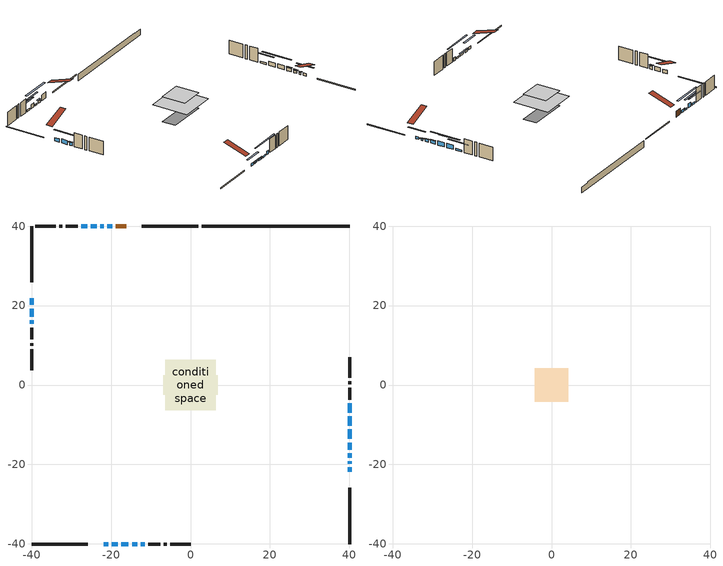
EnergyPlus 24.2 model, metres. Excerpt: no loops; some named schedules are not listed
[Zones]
conditioned space
 floor outside (Floor1 construction): -2.3,-2.3 -2.3,2.3 2.3,2.3 2.3,-2.3 z0.49
 floor adiabatic (AdiabaticFloorConstruction): -6.38,-6.38 -6.38,6.38 6.38,6.38 6.38,-6.38 z2.93
 floor foundation (Slab1 construction): -6.9,-2.39 -6.9,2.39 6.9,2.39 6.9,-2.39 z-1.8
 wall outside (RimJoist1 construction): 1.92,40.03 -12.22,40.03 / -40.03,-40.03 -25.9,-40.03 / -40.03,40.03 -40.03,25.9 / 40.03,-40.03 40.03,-25.9 z0.49:0.79
 wall outside (AdiabaticWallConstruction 1): -16.24,40.03 -18.83,40.03 z0.49:2.52
 wall outside (AdiabaticWallConstruction): -40.03,21.88 -40.03,20.18 / -12.47,-40.03 -11.52,-40.03 z0.49:1.71; -21.88,-40.03 -20.71,-40.03 z0.49:1.38; -19.78,-40.03 -18.33,-40.03 / 40.03,-19.81 40.03,-19.25 / 40.03,-6.98 40.03,-4.64 / -26.03,40.03 -27.48,40.03 z0.49:1.1; 40.03,-21.88 40.03,-20.73 / 40.03,-18.32 40.03,-17.17 / -19.76,40.03 -20.91,40.03 z0.49:1.35; 40.03,-16.25 40.03,-14.49 z0.49:1.63; -17.4,-40.03 -15.62,-40.03 z0.49:1.05; -40.03,19.25 -40.03,17.19 / 40.03,-13.57 40.03,-11.2 / 40.03,-10.28 40.03,-7.91 / -23.65,40.03 -25.1,40.03 z0.49:1.94; -40.03,16.27 -40.03,15.4 z0.49:1.66; -21.83,40.03 -22.73,40.03 / -14.7,-40.03 -13.4,-40.03 z0.49:1
 wall outside (Wall1 construction): -28.41,40.03 -31.39,40.03 / -10.59,-40.03 -7.61,-40.03 / -40.03,14.47 -40.03,11.49 / 40.03,-3.72 40.03,-0.73 z0.49:5.37
 wall outside (Wall2 construction): -32.32,40.03 -33,40.03 / -6.68,-40.03 -5.99,-40.03 / -40.03,10.56 -40.03,9.87 / 40.03,0.2 40.03,0.88 z0.49:5.37
 wall outside (Wall3 construction): -33.93,40.03 -39.1,40.03 / -5.06,-40.03 0.11,-40.03 / -40.03,8.94 -40.03,3.78 / 40.03,1.81 40.03,6.98 z0.49:5.37
 wall foundation (FoundationWall1 construction): 2.85,40.03,-1.8 2.85,40.03,0.49 36.31,40.03,0.49 36.31,40.03,0.19 40.03,40.03,0.19 40.03,40.03,-1.8
 window (WindowConstruction 15): -40.03,21.88 -40.03,20.18 z0.49:1.71
 window (WindowConstruction 5): -21.88,-40.03 -20.71,-40.03 z0.49:1.38
 window (WindowConstruction 6): -19.78,-40.03 -18.33,-40.03 z0.49:1.1
 window (WindowConstruction 7): 40.03,-21.88 40.03,-20.73 z0.49:1.35
 window (WindowConstruction 8): 40.03,-19.81 40.03,-19.25 z0.49:1.1
 window (WindowConstruction 9): 40.03,-18.32 40.03,-17.18 z0.49:1.35
 window (WindowConstruction 10): 40.03,-16.25 40.03,-14.49 z0.49:1.63
 window (WindowConstruction 11): -19.76,40.03 -20.9,40.03 z0.49:1.35
 window (WindowConstruction 12): -17.4,-40.03 -15.62,-40.03 z0.49:1.05
 window (WindowConstruction 13): -40.03,19.25 -40.03,17.19 z0.49:1.94
 window (WindowConstruction 14): -40.03,16.26 -40.03,15.4 z0.49:1.66
 window (WindowConstruction 17): -21.83,40.03 -22.72,40.03 z0.49:1
 window (WindowConstruction 18): -14.69,-40.03 -13.4,-40.03 z0.49:1
 window (WindowConstruction 16): -12.47,-40.03 -11.52,-40.03 z0.49:1.71
 window (WindowConstruction): 40.03,-13.57 40.03,-11.2 z0.49:1.94
 window (WindowConstruction 1): 40.03,-10.27 40.03,-7.91 z0.49:1.94
 window (WindowConstruction 2): 40.03,-6.98 40.03,-4.65 z0.49:1.1
 window (WindowConstruction 3): -23.65,40.03 -25.1,40.03 z0.49:1.94
 window (WindowConstruction 4): -26.03,40.03 -27.48,40.03 z0.49:1.1
 door (Door): -16.24,40.03 -18.83,40.03 z0.49:2.52
 ceiling adiabatic (AdiabaticFloorConstruction): 6.38,-6.38 6.38,6.38 -6.38,6.38 -6.38,-6.38 z2.93
attic - vented
 floor to conditioned space (Floor2 construction Reversed): -4.21,-4.21 -4.21,4.21 4.21,4.21 4.21,-4.21 z5.37
 roof outside (Roof1 construction): -15.31,40.03,5.37 -15.31,31.83,8.1 -13.15,31.83,8.1 -13.15,40.03,5.37; -22.81,-40.03,5.37 -22.81,-31.83,8.1 -24.97,-31.83,8.1 -24.97,-40.03,5.37; -40.03,22.81,5.37 -31.83,22.81,8.1 -31.83,24.97,8.1 -40.03,24.97,5.37; 40.03,-22.81,5.37 31.83,-22.81,8.1 31.83,-24.97,8.1 40.03,-24.97,5.37
shading: -18.07,-40.03 -24.52,-40.03 -24.52,-40.44 -18.07,-40.44 z4.02; -18.13,-40.03 -19.98,-40.03 -19.98,-40.44 -18.13,-40.44 z1.3; 40.03,-18.1 40.03,-24.52 40.44,-24.52 40.44,-18.1 z3.99; 40.03,-19.05 40.03,-20.01 40.44,-20.01 40.44,-19.05 z1.3; 40.03,-16.98 40.03,-18.52 40.44,-18.52 40.44,-16.98 z1.55; 40.03,-14.29 40.03,-16.45 40.44,-16.45 40.44,-14.29 z1.83; -21.11,40.03 -19.56,40.03 -19.56,40.44 -21.11,40.44 z1.55; -15.42,-40.03 -17.6,-40.03 -17.6,-40.44 -15.42,-40.44 z1.25; -40.03,14.55 -40.03,21.89 -40.44,21.89 -40.44,14.55 z4.58; -40.03,15.2 -40.03,16.47 -40.44,16.47 -40.44,15.2 z1.86; -27.8,40.03 -16.75,40.03 -16.75,40.44 -27.8,40.44 z6.08; -8.32,-40.03 -19.78,-40.03 -19.78,-40.44 -8.32,-40.44 z6.08; 40.03,-8.56 40.03,-16.21 40.44,-16.21 40.44,-8.56 z4.58; 40.03,-5.27 40.03,-12.91 40.44,-12.91 40.44,-5.27 z4.58; 40.03,-2.01 40.03,-9.62 40.44,-9.62 40.44,-2.01 z3.74; -27.74,40.03 -21.01,40.03 -21.01,40.44 -27.74,40.44 z4.58; -30.12,40.03 -23.39,40.03 -23.39,40.44 -30.12,40.44 z3.74
[Building]
Building 1: Terrain=Suburbs
[Site:Location]
Edmonton Intl AP_AB: Latitude {deg}=53.31; Longitude {deg}=-113.58; Time Zone {hr}=-7; Elevation {m}=723; Keep Site Location Information=Yes
[Site:GroundTemperature:Shallow]
-1.56185, -3.61833, -3.78302, -2.80711, 1.11059, 5.01004, 8.39065, 10.5322, 10.7141, 8.97234, 5.67794, 1.89811
[Site:WaterMainsTemperature]
Calculation Method=Schedule; Temperature Schedule=mains temperature schedule
[Material] Roughness=Rough; Thermal Absorptance=0.9
Name | Thickness {m} | Conductivity {W/m-K} | Density {kg/m3} | Specific Heat {J/kg-K} | Solar Absorptance | Visible Absorptance
asphalt or fiberglass shingles | 0.00635 | 0.162714 | 1121.4 | 1465.45 | 0.4 | 0.4
ceiling loosefill ins | 0.169333 | 0.0480833 | 16.02 | 1046.75 | 0.7 | 0.7
ceiling stud and cavity | 0.1397 | 0.103573 | 65.682 | 1177.47 | 0.7 | 0.7
concrete 4.0 in. | 0.1016 | 1.803125 | 2242.8 | 837.4 | 0.7 | 0.7
concrete 8.0 in. | 0.2032 | 1.803125 | 2242.8 | 837.4 | 0.7 | 0.7
door material | 0.04445 | 0.053851 | 512.64 | 1214.23 | 0.7 | 0.7
exterior vertical ins | 0.0457286 | 0.029427 | 32.04 | 1214.23 | 0.7 | 0.7
floor covering | 0.0127 | 0.0433444 | 54.468 | 1339.84 | 0.6 | 0.6
floor rigid ins | 0.051816 | 0.029427 | 32.04 | 1214.23 | 0.7 | 0.7
floor rigid ins 1; wall rigid ins | 0.512978 | 0.029427 | 32.04 | 1214.23 | 0.7 | 0.7
floor stud and cavity | 0.1397 | 0.157354 | 92.3553 | 1139.71 | 0.7 | 0.7
floor stud and cavity 1 | 0.1397 | 1.75129 | 37.0049 | 1207.88 | 0.7 | 0.7
furniture material conditioned space 1 | 0.1524 | 0.115458 | 640.8 | 1214.23 | 0.6 | 0.6
gypsum board | 0.0127 | 0.160291 | 801 | 837.4 | 0.6 | 0.6
gypsum board 1 | 0.0127 | 0.160291 | 801 | 837.4 | 0.7 | 0.7
osb sheathing 0.5 in. | 0.0127 | 0.115458 | 512.64 | 1214.23 | 0.7 | 0.7
osb sheathing 0.75 in. | 0.01905 | 0.115458 | 512.64 | 1214.23 | 0.7 | 0.7
osb sheathing 2.0 in. | 0.0508 | 0.115458 | 512.64 | 1214.23 | 0.7 | 0.7
rim joist stud and cavity | 0.0508 | 0.0314757 | 125.044 | 1163.47 | 0.6 | 0.6
wall stud and cavity | 0.1397 | 0.100683 | 139.0536 | 1170.24 | 0.7 | 0.7
wall stud and cavity 1 | 0.1397 | 0.115486 | 139.0536 | 1170.24 | 0.7 | 0.7
wall stud and cavity 2 | 0.1397 | 0.100049 | 139.0536 | 1170.24 | 0.7 | 0.7
wall stud and cavity 3 | 0.0889 | 0.380278 | 52.3479 | 1209.89 | 0.7 | 0.7
wall stud and cavity 4 | 0.0889 | 0.391764 | 83.0341 | 1211.67 | 0.7 | 0.7
wood siding | 0.0254 | 0.102417 | 544.68 | 1172.36 | 0.4 | 0.4
wood siding 1; wood siding 2; wood siding 3 | 0.0254 | 0.102417 | 544.68 | 1172.36 | 0.7 | 0.7
[WindowMaterial:SimpleGlazingSystem]
Name | U-Factor {W/m2-K} | Solar Heat Gain Coefficient
WindowMaterial | 2.90032 | 0.65
WindowMaterial 1 | 1.936198 | 0.46
WindowMaterial 10 | 2.904297 | 0.64
WindowMaterial 11 | 2.958238 | 0.57
WindowMaterial 12 | 3.31198 | 0.62
WindowMaterial 13 | 3.31766 | 0.57
WindowMaterial 14 | 3.01445 | 0.48
WindowMaterial 15 | 3.00537 | 0.5
WindowMaterial 2 | 2.11449 | 0.42
WindowMaterial 3 | 1.98333 | 0.45
WindowMaterial 4 | 2.15026 | 0.42
WindowMaterial 5 | 3.30687 | 0.6
WindowMaterial 6 | 3.0048 | 0.53
WindowMaterial 7 | 2.30129 | 0.38
WindowMaterial 8 | 2.95767 | 0.59
WindowMaterial 9 | 2.15991 | 0.41
[Construction]
AdiabaticFloorConstruction: floor stud and cavity 1, floor rigid ins 1, osb sheathing 0.75 in., floor covering
AdiabaticWallConstruction: wood siding 2, wall rigid ins, wall stud and cavity 3, gypsum board
AdiabaticWallConstruction 1: wood siding 3, wall rigid ins, wall stud and cavity 3, gypsum board
Door: door material
Floor1 construction: floor stud and cavity, floor rigid ins, osb sheathing 0.75 in., floor covering
Floor2 construction Reversed: gypsum board, ceiling stud and cavity, ceiling loosefill ins
FoundationWall1 construction: concrete 8.0 in., gypsum board 1
furniture construction conditioned space 1: furniture material conditioned space 1
PartitionWallConstruction: gypsum board, wall stud and cavity 4, gypsum board
RimJoist1 construction: wood siding 1, osb sheathing 2.0 in., rim joist stud and cavity
Roof1 construction: asphalt or fiberglass shingles
Slab1 construction: concrete 4.0 in.
Wall1 construction: wood siding, osb sheathing 0.5 in., wall stud and cavity, gypsum board
Wall2 construction: wood siding, osb sheathing 0.5 in., wall stud and cavity 1, gypsum board
Wall3 construction: wood siding, osb sheathing 0.5 in., wall stud and cavity 2, gypsum board
WindowConstruction: WindowMaterial
WindowConstruction 1: WindowMaterial 1
WindowConstruction 10: WindowMaterial 8
WindowConstruction 11; WindowConstruction 7; WindowConstruction 9: WindowMaterial 6
WindowConstruction 12: WindowMaterial 9
WindowConstruction 13: WindowMaterial 10
WindowConstruction 14: WindowMaterial 11
WindowConstruction 15: WindowMaterial 12
WindowConstruction 16: WindowMaterial 13
WindowConstruction 17: WindowMaterial 14
WindowConstruction 18: WindowMaterial 15
WindowConstruction 2: WindowMaterial 2
WindowConstruction 3: WindowMaterial 3
WindowConstruction 4; WindowConstruction 6: WindowMaterial 4
WindowConstruction 5: WindowMaterial 5
WindowConstruction 8: WindowMaterial 7
[Zone] Multiplier=1; Part of Total Floor Area=Yes
Name | Volume {m3}
attic - vented | 31.4377
conditioned space | 579.7
[Space]
Name | Zone | Volume {m3}
attic - vented 1 | attic - vented | 31.4377
conditioned space 1 | conditioned space | 579.7
[ZoneInfiltration:EffectiveLeakageArea]
infil attic - vented 1: Zone or Space=attic - vented 1; Schedule=Always On Discrete; Effective Air Leakage Area {cm2}=2464.7; Stack Coefficient=0.000190048; Wind Coefficient=9.31433e-06
[ZoneMixing]
whole house fan mix: Zone or Space=attic - vented; Schedule=Always On Continuous; Design Flow Rate Calculation Method=Flow/Zone; Design Flow Rate {m3/s}=0; Source Zone or Space=conditioned space
[SurfaceProperty:ExposedFoundationPerimeter]
Slab1: Exposed Perimeter Calculation Method=TotalExposedPerimeter; Total Exposed Perimeter {m}=37.185
[InternalMass] Zone or ZoneList=conditioned space; Space or SpaceList=conditioned space 1
Name | Construction | Surface Area {m2}
furniture mass conditioned space 1 | furniture construction conditioned space 1 | 100.06
partition wall mass | PartitionWallConstruction | 250.15
[Lights]
interior lighting: Zone or ZoneList or Space or SpaceList=conditioned space 1; Schedule=interior lighting schedule; Design Level Calculation Method=LightingLevel; Lighting Level {W}=343.2; Return Air Fraction=0; Fraction Radiant=0.6; Fraction Visible=0.2; Fraction Replaceable=1
[People]
occupants: Zone or ZoneList or Space or SpaceList=conditioned space 1; Number of People Schedule=occupants schedule; Number of People Calculation Method=People; Number of People=3; Fraction Radiant=0.314171; Sensible Heat Fraction=0.56303; Activity Level Schedule=occupants activity schedule; Carbon Dioxide Generation Rate {m3/s-W}=0; Enable ASHRAE 55 Comfort Warnings=No; Mean Radiant Temperature Calculation Type=EnclosureAveraged
[ElectricEquipment] Zone or ZoneList or Space or SpaceList=conditioned space 1; Design Level Calculation Method=EquipmentLevel
Name | Schedule | Design Level {W} | Fraction Latent | Fraction Radiant | Fraction Lost
clothes dryer | clothes dryer schedule | 140.772 | 0.015 | 0.081 | 0.85
clothes washer | clothes washer schedule | 32.1985 | 0.03 | 0.162 | 0.7
cooking range | cooking range schedule | 215.147 | 0.08 | 0.432 | 0.2
dishwasher | dishwasher schedule | 66.8632 | 0.3 | 0.18 | 0.4
fridge | fridge schedule | 72.9452 | 0 | 0.6 | 0
mech vent bath fan 0 | mech vent bath fan 0 schedule | 50.2 | 0 | 0 | 1
mech vent bath fan 1 | mech vent bath fan 1 schedule | 50.2 | 0 | 0 | 1
mech vent house fan | mech vent house fan schedule | 0 | 0 | 0 | 1
mech vent house fan cfis | mech vent house fan cfis schedule | 0 | 0 | 0 | 0
mech vent range fan 0 | mech vent range fan 0 schedule | 57 | 0 | 0 | 1
misc plug loads | misc plug loads schedule | 494.7 | 0.045 | 0.513 | 0.1
whole house fan | Always On Discrete | 0 | 0 | 0 | 1
[OtherEquipment] Zone or ZoneList or Space or SpaceList=conditioned space 1; Design Level Calculation Method=EquipmentLevel
Name | Fuel Type | Schedule | Design Level {W} | Fraction Latent | Fraction Radiant | Fraction Lost
clothes dryer 1 | Electricity | clothes dryer schedule | 0 | 0.015 | 0.081 | 0.85
cooking range 1 | Electricity | cooking range schedule | 0 | 0.08 | 0.432 | 0.2
general water use latent | None | general water use schedule | 62.594 | 1 | 0 | 0
general water use sensible | None | general water use schedule | -61.6891 | 0 | 0.6 | 0
mech vent house fan latent load | None | Always On Discrete | 0 | 1 | 0 | 0
mech vent house fan sensible load | None | Always On Discrete | 0 | 0 | 0 | 0
water heater energy adjustment1 | NaturalGas | Always On Discrete | 0.01 | 0 | 0 | 1
[ZoneInfiltration:DesignFlowRate] Zone or ZoneList or Space or SpaceList=conditioned space 1; Schedule=Always On Discrete; Design Flow Rate Calculation Method=Flow/Zone; Design Flow Rate {m3/s}=0
infil flow; natural vent flow; whole house fan flow
[Foundation:Kiva]
Foundation Kiva 1: Initial Indoor Air Temperature {C}=18; Wall Height Above Grade {m}=0.489996; Wall Depth Below Slab {m}=0.2032; Custom Block Material Name 1=exterior vertical ins; Custom Block Depth 1 {m}=2.28999; Custom Block X Position 1 {m}=0.2159; Custom Block Z Position 1 {m}=0
[Foundation:Kiva:Settings]
Soil Conductivity {W/m-K}=0.849921; Soil Density {kg/m3}=1842.3; Soil Specific Heat {J/kg-K}=418.7; Ground Solar Absorptivity=0.9; Ground Thermal Absorptivity=0.9; Ground Surface Roughness {m}=0.03; Far-Field Width {m}=40; Deep-Ground Boundary Condition=ZeroFlux; Deep-Ground Depth {m}=40; Minimum Cell Dimension {m}=0.2; Maximum Cell Growth Coefficient=3; Simulation Timestep=Timestep
[Exterior:Lights]
exterior lighting: Schedule=exterior lighting schedule; Design Level {W}=75.6
[Schedule:Constant]
Name | Hourly Value
Always On Continuous; mech vent house fan schedule; mech vent house fan cfis schedule; Always On Discrete | 1
occupants activity schedule | 117.228
fridge schedule | 0
[Schedule:Week:Daily]
interior lighting schedule Week Rule - Jan1-Jan27: interior lighting schedule day, interior lighting schedule day, interior lighting schedule day, interior lighting schedule day, interior lighting schedule day, interior lighting schedule day, interior lighting schedule day, interior lighting schedule default day, interior lighting schedule default day, interior lighting schedule default day, interior lighting schedule default day, interior lighting schedule default day
interior lighting schedule Week Rule - Jan28-Feb3: interior lighting schedule day, interior lighting schedule day, interior lighting schedule day, interior lighting schedule day, interior lighting schedule day 1, interior lighting schedule day 1, interior lighting schedule day 1, interior lighting schedule default day, interior lighting schedule default day, interior lighting schedule default day, interior lighting schedule default day, interior lighting schedule default day
interior lighting schedule Week Rule - Feb4-Feb24: interior lighting schedule day 1, interior lighting schedule day 1, interior lighting schedule day 1, interior lighting schedule day 1, interior lighting schedule day 1, interior lighting schedule day 1, interior lighting schedule day 1, interior lighting schedule default day, interior lighting schedule default day, interior lighting schedule default day, interior lighting schedule default day, interior lighting schedule default day
interior lighting schedule Week Rule - Feb25-Mar3: interior lighting schedule day 1, interior lighting schedule day 1, interior lighting schedule day 1, interior lighting schedule day 1, interior lighting schedule day 2, interior lighting schedule day 2, interior lighting schedule day 2, interior lighting schedule default day, interior lighting schedule default day, interior lighting schedule default day, interior lighting schedule default day, interior lighting schedule default day
interior lighting schedule Week Rule - Mar4-Mar31: interior lighting schedule day 2, interior lighting schedule day 2, interior lighting schedule day 2, interior lighting schedule day 2, interior lighting schedule day 2, interior lighting schedule day 2, interior lighting schedule day 2, interior lighting schedule default day, interior lighting schedule default day, interior lighting schedule default day, interior lighting schedule default day, interior lighting schedule default day
interior lighting schedule Week Rule - Apr1-Apr28: interior lighting schedule day 3, interior lighting schedule day 3, interior lighting schedule day 3, interior lighting schedule day 3, interior lighting schedule day 3, interior lighting schedule day 3, interior lighting schedule day 3, interior lighting schedule default day, interior lighting schedule default day, interior lighting schedule default day, interior lighting schedule default day, interior lighting schedule default day
interior lighting schedule Week Rule - Apr29-May5: interior lighting schedule day 3, interior lighting schedule day 3, interior lighting schedule day 4, interior lighting schedule day 4, interior lighting schedule day 4, interior lighting schedule day 4, interior lighting schedule day 4, interior lighting schedule default day, interior lighting schedule default day, interior lighting schedule default day, interior lighting schedule default day, interior lighting schedule default day
interior lighting schedule Week Rule - May6-May26: interior lighting schedule day 4, interior lighting schedule day 4, interior lighting schedule day 4, interior lighting schedule day 4, interior lighting schedule day 4, interior lighting schedule day 4, interior lighting schedule day 4, interior lighting schedule default day, interior lighting schedule default day, interior lighting schedule default day, interior lighting schedule default day, interior lighting schedule default day
interior lighting schedule Week Rule - May27-Jun2: interior lighting schedule day 4, interior lighting schedule day 4, interior lighting schedule day 4, interior lighting schedule day 4, interior lighting schedule day 4, interior lighting schedule day 5, interior lighting schedule day 5, interior lighting schedule default day, interior lighting schedule default day, interior lighting schedule default day, interior lighting schedule default day, interior lighting schedule default day
interior lighting schedule Week Rule - Jun3-Jun30: interior lighting schedule day 5, interior lighting schedule day 5, interior lighting schedule day 5, interior lighting schedule day 5, interior lighting schedule day 5, interior lighting schedule day 5, interior lighting schedule day 5, interior lighting schedule default day, interior lighting schedule default day, interior lighting schedule default day, interior lighting schedule default day, interior lighting schedule default day
interior lighting schedule Week Rule - Jul1-Jul28: interior lighting schedule day 6, interior lighting schedule day 6, interior lighting schedule day 6, interior lighting schedule day 6, interior lighting schedule day 6, interior lighting schedule day 6, interior lighting schedule day 6, interior lighting schedule default day, interior lighting schedule default day, interior lighting schedule default day, interior lighting schedule default day, interior lighting schedule default day
interior lighting schedule Week Rule - Jul29-Aug4: interior lighting schedule day 6, interior lighting schedule day 6, interior lighting schedule day 6, interior lighting schedule day 7, interior lighting schedule day 7, interior lighting schedule day 7, interior lighting schedule day 7, interior lighting schedule default day, interior lighting schedule default day, interior lighting schedule default day, interior lighting schedule default day, interior lighting schedule default day
interior lighting schedule Week Rule - Aug5-Aug25: interior lighting schedule day 7, interior lighting schedule day 7, interior lighting schedule day 7, interior lighting schedule day 7, interior lighting schedule day 7, interior lighting schedule day 7, interior lighting schedule day 7, interior lighting schedule default day, interior lighting schedule default day, interior lighting schedule default day, interior lighting schedule default day, interior lighting schedule default day
interior lighting schedule Week Rule - Aug26-Sep1: interior lighting schedule day 7, interior lighting schedule day 7, interior lighting schedule day 7, interior lighting schedule day 7, interior lighting schedule day 7, interior lighting schedule day 7, interior lighting schedule day 8, interior lighting schedule default day, interior lighting schedule default day, interior lighting schedule default day, interior lighting schedule default day, interior lighting schedule default day
interior lighting schedule Week Rule - Sep2-Sep29: interior lighting schedule day 8, interior lighting schedule day 8, interior lighting schedule day 8, interior lighting schedule day 8, interior lighting schedule day 8, interior lighting schedule day 8, interior lighting schedule day 8, interior lighting schedule default day, interior lighting schedule default day, interior lighting schedule default day, interior lighting schedule default day, interior lighting schedule default day
interior lighting schedule Week Rule - Sep30-Oct6: interior lighting schedule day 8, interior lighting schedule day 9, interior lighting schedule day 9, interior lighting schedule day 9, interior lighting schedule day 9, interior lighting schedule day 9, interior lighting schedule day 9, interior lighting schedule default day, interior lighting schedule default day, interior lighting schedule default day, interior lighting schedule default day, interior lighting schedule default day
interior lighting schedule Week Rule - Oct7-Oct27: interior lighting schedule day 9, interior lighting schedule day 9, interior lighting schedule day 9, interior lighting schedule day 9, interior lighting schedule day 9, interior lighting schedule day 9, interior lighting schedule day 9, interior lighting schedule default day, interior lighting schedule default day, interior lighting schedule default day, interior lighting schedule default day, interior lighting schedule default day
interior lighting schedule Week Rule - Oct28-Nov3: interior lighting schedule day 9, interior lighting schedule day 9, interior lighting schedule day 9, interior lighting schedule day 9, interior lighting schedule day 10, interior lighting schedule day 10, interior lighting schedule day 10, interior lighting schedule default day, interior lighting schedule default day, interior lighting schedule default day, interior lighting schedule default day, interior lighting schedule default day
interior lighting schedule Week Rule - Nov4-Nov24: interior lighting schedule day 10, interior lighting schedule day 10, interior lighting schedule day 10, interior lighting schedule day 10, interior lighting schedule day 10, interior lighting schedule day 10, interior lighting schedule day 10, interior lighting schedule default day, interior lighting schedule default day, interior lighting schedule default day, interior lighting schedule default day, interior lighting schedule default day
interior lighting schedule Week Rule - Nov25-Dec1: interior lighting schedule day 10, interior lighting schedule day 10, interior lighting schedule day 10, interior lighting schedule day 10, interior lighting schedule day 10, interior lighting schedule day 10, interior lighting schedule day 11, interior lighting schedule default day, interior lighting schedule default day, interior lighting schedule default day, interior lighting schedule default day, interior lighting schedule default day
interior lighting schedule Week Rule - Dec2-Dec31: interior lighting schedule day 11, interior lighting schedule day 11, interior lighting schedule day 11, interior lighting schedule day 11, interior lighting schedule day 11, interior lighting schedule day 11, interior lighting schedule day 11, interior lighting schedule default day, interior lighting schedule default day, interior lighting schedule default day, interior lighting schedule default day, interior lighting schedule default day
occupants schedule Week Rule - Jan1-Dec31: occupants schedule day, occupants schedule day, occupants schedule day, occupants schedule day, occupants schedule day, occupants schedule day, occupants schedule day, occupants schedule default day, occupants schedule default day, occupants schedule default day, occupants schedule default day, occupants schedule default day
clothes dryer schedule Week Rule - Jan1-Dec31: clothes dryer schedule day, clothes dryer schedule day, clothes dryer schedule day, clothes dryer schedule day, clothes dryer schedule day, clothes dryer schedule day, clothes dryer schedule day, clothes dryer schedule default day, clothes dryer schedule default day, clothes dryer schedule default day, clothes dryer schedule default day, clothes dryer schedule default day
clothes washer schedule Week Rule - Jan1-Dec31: clothes washer schedule day, clothes washer schedule day, clothes washer schedule day, clothes washer schedule day, clothes washer schedule day, clothes washer schedule day, clothes washer schedule day, clothes washer schedule default day, clothes washer schedule default day, clothes washer schedule default day, clothes washer schedule default day, clothes washer schedule default day
cooking range schedule Week Rule - Jan1-Dec31: cooking range schedule day, cooking range schedule day, cooking range schedule day, cooking range schedule day, cooking range schedule day, cooking range schedule day, cooking range schedule day, cooking range schedule default day, cooking range schedule default day, cooking range schedule default day, cooking range schedule default day, cooking range schedule default day
dishwasher schedule Week Rule - Jan1-Dec31: dishwasher schedule day, dishwasher schedule day, dishwasher schedule day, dishwasher schedule day, dishwasher schedule day, dishwasher schedule day, dishwasher schedule day, dishwasher schedule default day, dishwasher schedule default day, dishwasher schedule default day, dishwasher schedule default day, dishwasher schedule default day
mech vent bath fan 0 schedule Week Rule - Jan1-Dec31: mech vent bath fan 0 schedule day, mech vent bath fan 0 schedule day, mech vent bath fan 0 schedule day, mech vent bath fan 0 schedule day, mech vent bath fan 0 schedule day, mech vent bath fan 0 schedule day, mech vent bath fan 0 schedule day, mech vent bath fan 0 schedule default day, mech vent bath fan 0 schedule default day, mech vent bath fan 0 schedule default day, mech vent bath fan 0 schedule default day, mech vent bath fan 0 schedule default day
mech vent bath fan 1 schedule Week Rule - Jan1-Dec31: mech vent bath fan 1 schedule day, mech vent bath fan 1 schedule day, mech vent bath fan 1 schedule day, mech vent bath fan 1 schedule day, mech vent bath fan 1 schedule day, mech vent bath fan 1 schedule day, mech vent bath fan 1 schedule day, mech vent bath fan 1 schedule default day, mech vent bath fan 1 schedule default day, mech vent bath fan 1 schedule default day, mech vent bath fan 1 schedule default day, mech vent bath fan 1 schedule default day
mech vent range fan 0 schedule Week Rule - Jan1-Dec31: mech vent range fan 0 schedule day, mech vent range fan 0 schedule day, mech vent range fan 0 schedule day, mech vent range fan 0 schedule day, mech vent range fan 0 schedule day, mech vent range fan 0 schedule day, mech vent range fan 0 schedule day, mech vent range fan 0 schedule default day, mech vent range fan 0 schedule default day, mech vent range fan 0 schedule default day, mech vent range fan 0 schedule default day, mech vent range fan 0 schedule default day
misc plug loads schedule Week Rule - Jan1-Dec31: misc plug loads schedule day, misc plug loads schedule day, misc plug loads schedule day, misc plug loads schedule day, misc plug loads schedule day, misc plug loads schedule day, misc plug loads schedule day, misc plug loads schedule default day, misc plug loads schedule default day, misc plug loads schedule default day, misc plug loads schedule default day, misc plug loads schedule default day
general water use schedule Week Rule - Jan1-Dec31: general water use schedule day, general water use schedule day, general water use schedule day, general water use schedule day, general water use schedule day, general water use schedule day, general water use schedule day, general water use schedule default day, general water use schedule default day, general water use schedule default day, general water use schedule default day, general water use schedule default day
exterior lighting schedule Week Rule - Jan1-Jan27: exterior lighting schedule day, exterior lighting schedule day, exterior lighting schedule day, exterior lighting schedule day, exterior lighting schedule day, exterior lighting schedule day, exterior lighting schedule day, exterior lighting schedule default day, exterior lighting schedule default day, exterior lighting schedule default day, exterior lighting schedule default day, exterior lighting schedule default day
exterior lighting schedule Week Rule - Jan28-Feb3: exterior lighting schedule day, exterior lighting schedule day, exterior lighting schedule day, exterior lighting schedule day, exterior lighting schedule day 1, exterior lighting schedule day 1, exterior lighting schedule day 1, exterior lighting schedule default day, exterior lighting schedule default day, exterior lighting schedule default day, exterior lighting schedule default day, exterior lighting schedule default day
exterior lighting schedule Week Rule - Feb4-Feb24: exterior lighting schedule day 1, exterior lighting schedule day 1, exterior lighting schedule day 1, exterior lighting schedule day 1, exterior lighting schedule day 1, exterior lighting schedule day 1, exterior lighting schedule day 1, exterior lighting schedule default day, exterior lighting schedule default day, exterior lighting schedule default day, exterior lighting schedule default day, exterior lighting schedule default day
exterior lighting schedule Week Rule - Feb25-Mar3: exterior lighting schedule day 1, exterior lighting schedule day 1, exterior lighting schedule day 1, exterior lighting schedule day 1, exterior lighting schedule day 2, exterior lighting schedule day 2, exterior lighting schedule day 2, exterior lighting schedule default day, exterior lighting schedule default day, exterior lighting schedule default day, exterior lighting schedule default day, exterior lighting schedule default day
exterior lighting schedule Week Rule - Mar4-Mar31: exterior lighting schedule day 2, exterior lighting schedule day 2, exterior lighting schedule day 2, exterior lighting schedule day 2, exterior lighting schedule day 2, exterior lighting schedule day 2, exterior lighting schedule day 2, exterior lighting schedule default day, exterior lighting schedule default day, exterior lighting schedule default day, exterior lighting schedule default day, exterior lighting schedule default day
exterior lighting schedule Week Rule - Apr1-Apr28: exterior lighting schedule day 3, exterior lighting schedule day 3, exterior lighting schedule day 3, exterior lighting schedule day 3, exterior lighting schedule day 3, exterior lighting schedule day 3, exterior lighting schedule day 3, exterior lighting schedule default day, exterior lighting schedule default day, exterior lighting schedule default day, exterior lighting schedule default day, exterior lighting schedule default day
exterior lighting schedule Week Rule - Apr29-May5: exterior lighting schedule day 3, exterior lighting schedule day 3, exterior lighting schedule day 4, exterior lighting schedule day 4, exterior lighting schedule day 4, exterior lighting schedule day 4, exterior lighting schedule day 4, exterior lighting schedule default day, exterior lighting schedule default day, exterior lighting schedule default day, exterior lighting schedule default day, exterior lighting schedule default day
exterior lighting schedule Week Rule - May6-May26: exterior lighting schedule day 4, exterior lighting schedule day 4, exterior lighting schedule day 4, exterior lighting schedule day 4, exterior lighting schedule day 4, exterior lighting schedule day 4, exterior lighting schedule day 4, exterior lighting schedule default day, exterior lighting schedule default day, exterior lighting schedule default day, exterior lighting schedule default day, exterior lighting schedule default day
exterior lighting schedule Week Rule - May27-Jun2: exterior lighting schedule day 4, exterior lighting schedule day 4, exterior lighting schedule day 4, exterior lighting schedule day 4, exterior lighting schedule day 4, exterior lighting schedule day 5, exterior lighting schedule day 5, exterior lighting schedule default day, exterior lighting schedule default day, exterior lighting schedule default day, exterior lighting schedule default day, exterior lighting schedule default day
exterior lighting schedule Week Rule - Jun3-Jun30: exterior lighting schedule day 5, exterior lighting schedule day 5, exterior lighting schedule day 5, exterior lighting schedule day 5, exterior lighting schedule day 5, exterior lighting schedule day 5, exterior lighting schedule day 5, exterior lighting schedule default day, exterior lighting schedule default day, exterior lighting schedule default day, exterior lighting schedule default day, exterior lighting schedule default day
exterior lighting schedule Week Rule - Jul1-Jul28: exterior lighting schedule day 6, exterior lighting schedule day 6, exterior lighting schedule day 6, exterior lighting schedule day 6, exterior lighting schedule day 6, exterior lighting schedule day 6, exterior lighting schedule day 6, exterior lighting schedule default day, exterior lighting schedule default day, exterior lighting schedule default day, exterior lighting schedule default day, exterior lighting schedule default day
[Schedule:Year]
interior lighting schedule: interior lighting schedule Week Rule - Jan1-Jan27, 1, 1, 1, 27, interior lighting schedule Week Rule - Jan28-Feb3, 1, 28, 2, 3, interior lighting schedule Week Rule - Feb4-Feb24, 2, 4, 2, 24, interior lighting schedule Week Rule - Feb25-Mar3, 2, 25, 3, 3, interior lighting schedule Week Rule - Mar4-Mar31, 3, 4, 3, 31, interior lighting schedule Week Rule - Apr1-Apr28, 4, 1, 4, 28, interior lighting schedule Week Rule - Apr29-May5, 4, 29, 5, 5, interior lighting schedule Week Rule - May6-May26, 5, 6, 5, 26, interior lighting schedule Week Rule - May27-Jun2, 5, 27, 6, 2, interior lighting schedule Week Rule - Jun3-Jun30, 6, 3, 6, 30, interior lighting schedule Week Rule - Jul1-Jul28, 7, 1, 7, 28, interior lighting schedule Week Rule - Jul29-Aug4, 7, 29, 8, 4, interior lighting schedule Week Rule - Aug5-Aug25, 8, 5, 8, 25, interior lighting schedule Week Rule - Aug26-Sep1, 8, 26, 9, 1, interior lighting schedule Week Rule - Sep2-Sep29, 9, 2, 9, 29, interior lighting schedule Week Rule - Sep30-Oct6, 9, 30, 10, 6, interior lighting schedule Week Rule - Oct7-Oct27, 10, 7, 10, 27, interior lighting schedule Week Rule - Oct28-Nov3, 10, 28, 11, 3, interior lighting schedule Week Rule - Nov4-Nov24, 11, 4, 11, 24, interior lighting schedule Week Rule - Nov25-Dec1, 11, 25, 12, 1, interior lighting schedule Week Rule - Dec2-Dec31, 12, 2, 12, 31
occupants schedule: occupants schedule Week Rule - Jan1-Dec31, 1, 1, 12, 31
clothes dryer schedule: clothes dryer schedule Week Rule - Jan1-Dec31, 1, 1, 12, 31
clothes washer schedule: clothes washer schedule Week Rule - Jan1-Dec31, 1, 1, 12, 31
cooking range schedule: cooking range schedule Week Rule - Jan1-Dec31, 1, 1, 12, 31
dishwasher schedule: dishwasher schedule Week Rule - Jan1-Dec31, 1, 1, 12, 31
mech vent bath fan 0 schedule: mech vent bath fan 0 schedule Week Rule - Jan1-Dec31, 1, 1, 12, 31
mech vent bath fan 1 schedule: mech vent bath fan 1 schedule Week Rule - Jan1-Dec31, 1, 1, 12, 31
mech vent range fan 0 schedule: mech vent range fan 0 schedule Week Rule - Jan1-Dec31, 1, 1, 12, 31
misc plug loads schedule: misc plug loads schedule Week Rule - Jan1-Dec31, 1, 1, 12, 31
general water use schedule: general water use schedule Week Rule - Jan1-Dec31, 1, 1, 12, 31
exterior lighting schedule: exterior lighting schedule Week Rule - Jan1-Jan27, 1, 1, 1, 27, exterior lighting schedule Week Rule - Jan28-Feb3, 1, 28, 2, 3, exterior lighting schedule Week Rule - Feb4-Feb24, 2, 4, 2, 24, exterior lighting schedule Week Rule - Feb25-Mar3, 2, 25, 3, 3, exterior lighting schedule Week Rule - Mar4-Mar31, 3, 4, 3, 31, exterior lighting schedule Week Rule - Apr1-Apr28, 4, 1, 4, 28, exterior lighting schedule Week Rule - Apr29-May5, 4, 29, 5, 5, exterior lighting schedule Week Rule - May6-May26, 5, 6, 5, 26, exterior lighting schedule Week Rule - May27-Jun2, 5, 27, 6, 2, exterior lighting schedule Week Rule - Jun3-Jun30, 6, 3, 6, 30, exterior lighting schedule Week Rule - Jul1-Jul28, 7, 1, 7, 28, exterior lighting schedule Week Rule - Jul29-Aug4, 7, 29, 8, 4, exterior lighting schedule Week Rule - Aug5-Aug25, 8, 5, 8, 25, exterior lighting schedule Week Rule - Aug26-Sep1, 8, 26, 9, 1, exterior lighting schedule Week Rule - Sep2-Sep29, 9, 2, 9, 29, exterior lighting schedule Week Rule - Sep30-Oct6, 9, 30, 10, 6, exterior lighting schedule Week Rule - Oct7-Oct27, 10, 7, 10, 27, exterior lighting schedule Week Rule - Oct28-Nov3, 10, 28, 11, 3, exterior lighting schedule Week Rule - Nov4-Nov24, 11, 4, 11, 24, exterior lighting schedule Week Rule - Nov25-Dec1, 11, 25, 12, 1, exterior lighting schedule Week Rule - Dec2-Dec31, 12, 2, 12, 31
[Schedule:Compact]
mains temperature schedule: Through: 01/01, For: AllDays, Until: 24:00, 3.97167, Through: 01/02, For: AllDays, Until: 24:00, 3.90778, Through: 01/03, For: AllDays, Until: 24:00, 3.84556, Through: 01/04, For: AllDays, Until: 24:00, 3.78389, Through: 01/05, For: AllDays, Until: 24:00, 3.72278, Through: 01/06, For: AllDays, Until: 24:00, 3.66278, Through: 01/07, For: AllDays, Until: 24:00, 3.60389, Through: 01/08, For: AllDays, Until: 24:00, 3.54556, Through: 01/09, For: AllDays, Until: 24:00, 3.48833, Through: 01/10, For: AllDays, Until: 24:00, 3.43167, Through: 01/11, For: AllDays, Until: 24:00, 3.37611, Through: 01/12, For: AllDays, Until: 24:00, 3.32167, Through: 01/13, For: AllDays, Until: 24:00, 3.26833, Through: 01/14, For: AllDays, Until: 24:00, 3.21556, Through: 01/15, For: AllDays, Until: 24:00, 3.16444, Through: 01/16, For: AllDays, Until: 24:00, 3.11389, Through: 01/17, For: AllDays, Until: 24:00, 3.06444, Through: 01/18, For: AllDays, Until: 24:00, 3.01611, Through: 01/19, For: AllDays, Until: 24:00, 2.96889, Through: 01/20, For: AllDays, Until: 24:00, 2.92278, Through: 01/21, For: AllDays, Until: 24:00, 2.87722, Through: 01/22, For: AllDays, Until: 24:00, 2.83333, Through: 01/23, For: AllDays, Until: 24:00, 2.79056, Through: 01/24, For: AllDays, Until: 24:00, 2.74889, Through: 01/25, For: AllDays, Until: 24:00, 2.70833, Through: 01/26, For: AllDays, Until: 24:00, 2.66889, Through: 01/27, For: AllDays, Until: 24:00, 2.63056, Through: 01/28, For: AllDays, Until: 24:00, 2.59333, Through: 01/29, For: AllDays, Until: 24:00, 2.55778, Through: 01/30, For: AllDays, Until: 24:00, 2.52278, Through: 01/31, For: AllDays, Until: 24:00, 2.48944, Through: 02/01, For: AllDays, Until: 24:00, 2.45722, Through: 02/02, For: AllDays, Until: 24:00, 2.42611, Through: 02/03, For: AllDays, Until: 24:00, 2.39667, Through: 02/04, For: AllDays, Until: 24:00, 2.36833, Through: 02/05, For: AllDays, Until: 24:00, 2.34111, Through: 02/06, For: AllDays, Until: 24:00, 2.315, Through: 02/07, For: AllDays, Until: 24:00, 2.29056, Through: 02/08, For: AllDays, Until: 24:00, 2.26722, Through: 02/09, For: AllDays, Until: 24:00, 2.245, Through: 02/10, For: AllDays, Until: 24:00, 2.22444, Through: 02/11, For: AllDays, Until: 24:00, 2.20444, Through: 02/12, For: AllDays, Until: 24:00, 2.18667, Through: 02/13, For: AllDays, Until: 24:00, 2.17, Through: 02/14, For: AllDays, Until: 24:00, 2.15444, Through: 02/15, For: AllDays, Until: 24:00, 2.14, Through: 02/16, For: AllDays, Until: 24:00, 2.12722, Through: 02/17, For: AllDays, Until: 24:00, 2.11556, Through: 02/18, For: AllDays, Until: 24:00, 2.10556, Through: 02/19, For: AllDays, Until: 24:00, 2.09667, Through: 02/20, For: AllDays, Until: 24:00, 2.08889, Through: 02/21, For: AllDays, Until: 24:00, 2.08278, Through: 02/22, For: AllDays, Until: 24:00, 2.07833, Through: 02/23, For: AllDays, Until: 24:00, 2.07444, Through: 02/24, For: AllDays, Until: 24:00, 2.07278, Through: 02/25, For: AllDays, Until: 24:00, 2.07167, Through: 02/26, For: AllDays, Until: 24:00, 2.07222, Through: 02/27, For: AllDays, Until: 24:00, 2.07444, Through: 02/28, For: AllDays, Until: 24:00, 2.07778, Through: 03/01, For: AllDays, Until: 24:00, 2.08222, Through: 03/02, For: AllDays, Until: 24:00, 2.08833, Through: 03/03, For: AllDays, Until: 24:00, 2.09556, Through: 03/04, For: AllDays, Until: 24:00, 2.10444, Through: 03/05, For: AllDays, Until: 24:00, 2.11444, Through: 03/06, For: AllDays, Until: 24:00, 2.12556, Through: 03/07, For: AllDays, Until: 24:00, 2.13833, Through: 03/08, For: AllDays, Until: 24:00, 2.15278, Through: 03/09, For: AllDays, Until: 24:00, 2.16778, Through: 03/10, For: AllDays, Until: 24:00, 2.18444, Through: 03/11, For: AllDays, Until: 24:00, 2.20278, Through: 03/12, For: AllDays, Until: 24:00, 2.22167, Through: 03/13, For: AllDays, Until: 24:00, 2.24278, Through: 03/14, For: AllDays, Until: 24:00, 2.26444, Through: 03/15, For: AllDays, Until: 24:00, 2.28778, Through: 03/16, For: AllDays, Until: 24:00, 2.31222, Through: 03/17, For: AllDays, Until: 24:00, 2.33778, Through: 03/18, For: AllDays, Until: 24:00, 2.365, Through: 03/19, For: AllDays, Until: 24:00, 2.39333, Through: 03/20, For: AllDays, Until: 24:00, 2.42278, Through: 03/21, For: AllDays, Until: 24:00, 2.45389, Through: 03/22, For: AllDays, Until: 24:00, 2.48611, Through: 03/23, For: AllDays, Until: 24:00, 2.51889, Through: 03/24, For: AllDays, Until: 24:00, 2.55389, Through: 03/25, For: AllDays, Until: 24:00, 2.58944, Through: 03/26, For: AllDays, Until: 24:00, 2.62611, Through: 03/27, For: AllDays, Until: 24:00, 2.66444, Through: 03/28, For: AllDays, Until: 24:00, 2.70389, Through: 03/29, For: AllDays, Until: 24:00, 2.74389, Through: 03/30, For: AllDays, Until: 24:00, 2.78556, Through: 03/31, For: AllDays, Until: 24:00, 2.82833, Through: 04/01, For: AllDays, Until: 24:00, 2.87222, Through: 04/02, For: AllDays, Until: 24:00, 2.91722, Through: 04/03, For: AllDays, Until: 24:00, 2.96333, Through: 04/04, For: AllDays, Until: 24:00, 3.01056, Through: 04/05, For: AllDays, Until: 24:00, 3.05889, Through: 04/06, For: AllDays, Until: 24:00, 3.10833, Through: 04/07, For: AllDays, Until: 24:00, 3.15833, Through: 04/08, For: AllDays, Until: 24:00, 3.21, Through: 04/09, For: AllDays, Until: 24:00, 3.26222, Through: 04/10, For: AllDays, Until: 24:00, 3.31556, Through: 04/11, For: AllDays, Until: 24:00, 3.37, Through: 04/12, For: AllDays, Until: 24:00, 3.42556, Through: 04/13, For: AllDays, Until: 24:00, 3.48167, Through: 04/14, For: AllDays, Until: 24:00, 3.53889, Through: 04/15, For: AllDays, Until: 24:00, 3.59722, Through: 04/16, For: AllDays, Until: 24:00, 3.65611, Through: 04/17, For: AllDays, Until: 24:00, 3.71611, Through: 04/18, For: AllDays, Until: 24:00, 3.77667, Through: 04/19, For: AllDays, Until: 24:00, 3.83833, Through: 04/20, For: AllDays, Until: 24:00, 3.90111, Through: 04/21, For: AllDays, Until: 24:00, 3.96444, Through: 04/22, For: AllDays, Until: 24:00, 4.02833, Through: 04/23, For: AllDays, Until: 24:00, 4.09333, Through: 04/24, For: AllDays, Until: 24:00, 4.15889, Through: 04/25, For: AllDays, Until: 24:00, 4.225, Through: 04/26, For: AllDays, Until: 24:00, 4.29222, Through: 04/27, For: AllDays, Until: 24:00, 4.36, Through: 04/28, For: AllDays, Until: 24:00, 4.42833, Through: 04/29, For: AllDays, Until: 24:00, 4.49722, Through: 04/30, For: AllDays, Until: 24:00, 4.56667, Through: 05/01, For: AllDays, Until: 24:00, 4.63722, Through: 05/02, For: AllDays, Until: 24:00, 4.70833, Through: 05/03, For: AllDays, Until: 24:00, 4.77944, Through: 05/04, For: AllDays, Until: 24:00, 4.85167, Through: 05/05, For: AllDays, Until: 24:00, 4.92389, Through: 05/06, For: AllDays, Until: 24:00, 4.99722, Through: 05/07, For: AllDays, Until: 24:00, 5.07056, Through: 05/08, For: AllDays, Until: 24:00, 5.145, Through: 05/09, For: AllDays, Until: 24:00, 5.21944, Through: 05/10, For: AllDays, Until: 24:00, 5.29389, Through: 05/11, For: AllDays, Until: 24:00, 5.36944, Through: 05/12, For: AllDays, Until: 24:00, 5.445, Through: 05/13, For: AllDays, Until: 24:00, 5.52111, Through: 05/14, For: AllDays, Until: 24:00, 5.59722, Through: 05/15, For: AllDays, Until: 24:00, 5.67389, Through: 05/16, For: AllDays, Until: 24:00, 5.75056, Through: 05/17, For: AllDays, Until: 24:00, 5.82778, Through: 05/18, For: AllDays, Until: 24:00, 5.90556, Through: 05/19, For: AllDays, Until: 24:00, 5.98278, Through: 05/20, For: AllDays, Until: 24:00, 6.06056, Through: 05/21, For: AllDays, Until: 24:00, 6.13889, Through: 05/22, For: AllDays, Until: 24:00, 6.21667, Through: 05/23, For: AllDays, Until: 24:00, 6.295, Through: 05/24, For: AllDays, Until: 24:00, 6.37333, Through: 05/25, For: AllDays, Until: 24:00, 6.45222, Through: 05/26, For: AllDays, Until: 24:00, 6.53056, Through: 05/27, For: AllDays, Until: 24:00, 6.60889, Through: 05/28, For: AllDays, Until: 24:00, 6.68778, Through: 05/29, For: AllDays, Until: 24:00, 6.76611, Through: 05/30, For: AllDays, Until: 24:00, 6.84444, Through: 05/31, For: AllDays, Until: 24:00, 6.92278, Through: 06/01, For: AllDays, Until: 24:00, 7.00111, Through: 06/02, For: AllDays, Until: 24:00, 7.07944, Through: 06/03, For: AllDays, Until: 24:00, 7.15778, Through: 06/04, For: AllDays, Until: 24:00, 7.23556, Through: 06/05, For: AllDays, Until: 24:00, 7.31333, Through: 06/06, For: AllDays, Until: 24:00, 7.39056, Through: 06/07, For: AllDays, Until: 24:00, 7.46833, Through: 06/08, For: AllDays, Until: 24:00, 7.545, Through: 06/09, For: AllDays, Until: 24:00, 7.62222, Through: 06/10, For: AllDays, Until: 24:00, 7.69833, Through: 06/11, For: AllDays, Until: 24:00, 7.775, Through: 06/12, For: AllDays, Until: 24:00, 7.85056, Through: 06/13, For: AllDays, Until: 24:00, 7.92611, Through: 06/14, For: AllDays, Until: 24:00, 8.00111, Through: 06/15, For: AllDays, Until: 24:00, 8.07611, Through: 06/16, For: AllDays, Until: 24:00, 8.15056, Through: 06/17, For: AllDays, Until: 24:00, 8.22389, Through: 06/18, For: AllDays, Until: 24:00, 8.29778, Through: 06/19, For: AllDays, Until: 24:00, 8.37056, Through: 06/20, For: AllDays, Until: 24:00, 8.44278, Through: 06/21, For: AllDays, Until: 24:00, 8.51444, Through: 06/22, For: AllDays, Until: 24:00, 8.58611, Through: 06/23, For: AllDays, Until: 24:00, 8.65667, Through: 06/24, For: AllDays, Until: 24:00, 8.72667, Through: 06/25, For: AllDays, Until: 24:00, 8.79611, Through: 06/26, For: AllDays, Until: 24:00, 8.865, Through: 06/27, For: AllDays, Until: 24:00, 8.93333, Through: 06/28, For: AllDays, Until: 24:00, 9.00056, Through: 06/29, For: AllDays, Until: 24:00, 9.06778, Through: 06/30, For: AllDays, Until: 24:00, 9.13333, Through: 07/01, For: AllDays, Until: 24:00, 9.19889, Through: 07/02, For: AllDays, Until: 24:00, 9.26333, Through: 07/03, For: AllDays, Until: 24:00, 9.32722, Through: 07/04, For: AllDays, Until: 24:00, 9.39056, Through: 07/05, For: AllDays, Until: 24:00, 9.45278, Through: 07/06, For: AllDays, Until: 24:00, 9.51389, Through: 07/07, For: AllDays, Until: 24:00, 9.57444, Through: 07/08, For: AllDays, Until: 24:00, 9.63389, Through: 07/09, For: AllDays, Until: 24:00, 9.69278, Through: 07/10, For: AllDays, Until: 24:00, 9.75056, Through: 07/11, For: AllDays, Until: 24:00, 9.80778, Through: 07/12, For: AllDays, Until: 24:00, 9.86333, Through: 07/13, For: AllDays, Until: 24:00, 9.91833, Through: 07/14, For: AllDays, Until: 24:00, 9.97278, Through: 07/15, For: AllDays, Until: 24:00, 10.0256, Through: 07/16, For: AllDays, Until: 24:00, 10.0778, Through: 07/17, For: AllDays, Until: 24:00, 10.1289, Through: 07/18, For: AllDays, Until: 24:00, 10.1789, Through: 07/19, For: AllDays, Until: 24:00, 10.2278, Through: 07/20, For: AllDays, Until: 24:00, 10.2756, Through: 07/21, For: AllDays, Until: 24:00, 10.3222, Through: 07/22, For: AllDays, Until: 24:00, 10.3683, Through: 07/23, For: AllDays, Until: 24:00, 10.4128, Through: 07/24, For: AllDays, Until: 24:00, 10.4561, Through: 07/25, For: AllDays, Until: 24:00, 10.4989, Through: 07/26, For: AllDays, Until: 24:00, 10.54, Through: 07/27, For: AllDays, Until: 24:00, 10.58, Through: 07/28, For: AllDays, Until: 24:00, 10.6189, Through: 07/29, For: AllDays, Until: 24:00, 10.6567, Through: 07/30, For: AllDays, Until: 24:00, 10.6928, Through: 07/31, For: AllDays, Until: 24:00, 10.7283, Through: 08/01, For: AllDays, Until: 24:00, 10.7622, Through: 08/02, For: AllDays, Until: 24:00, 10.7956, Through: 08/03, For: AllDays, Until: 24:00, 10.8272, Through: 08/04, For: AllDays, Until: 24:00, 10.8572, Through: 08/05, For: AllDays, Until: 24:00, 10.8867, Through: 08/06, For: AllDays, Until: 24:00, 10.9144, Through: 08/07, For: AllDays, Until: 24:00, 10.9411, Through: 08/08, For: AllDays, Until: 24:00, 10.9667, Through: 08/09, For: AllDays, Until: 24:00, 10.9906, Through: 08/10, For: AllDays, Until: 24:00, 11.0133, Through: 08/11, For: AllDays, Until: 24:00, 11.035, Through: 08/12, For: AllDays, Until: 24:00, 11.055, Through: 08/13, For: AllDays, Until: 24:00, 11.0739, Through: 08/14, For: AllDays, Until: 24:00, 11.0917, Through: 08/15, For: AllDays, Until: 24:00, 11.1078, Through: 08/16, For: AllDays, Until: 24:00, 11.1228, Through: 08/17, For: AllDays, Until: 24:00, 11.1361, Through: 08/18, For: AllDays, Until: 24:00, 11.1483, Through: 08/19, For: AllDays, Until: 24:00, 11.1594, Through: 08/20, For: AllDays, Until: 24:00, 11.1689, Through: 08/21, For: AllDays, Until: 24:00, 11.1772, Through: 08/22, For: AllDays, Until: 24:00, 11.1844, Through: 08/23, For: AllDays, Until: 24:00, 11.19, Through: 08/24, For: AllDays, Until: 24:00, 11.1939, Through: 08/25, For: AllDays, Until: 24:00, 11.1967, Through: 08/26, For: AllDays, Until: 24:00, 11.1983, Through: 08/27, For: AllDays, Until: 24:00, 11.1983, Through: 08/28, For: AllDays, Until: 24:00, 11.1972, Through: 08/29, For: AllDays, Until: 24:00, 11.195, Through: 08/30, For: AllDays, Until: 24:00, 11.1911, Through: 08/31, For: AllDays, Until: 24:00, 11.1856, Through: 09/01, For: AllDays, Until: 24:00, 11.1789, Through: 09/02, For: AllDays, Until: 24:00, 11.1711, Through: 09/03, For: AllDays, Until: 24:00, 11.1617, Through: 09/04, For: AllDays, Until: 24:00, 11.1511, Through: 09/05, For: AllDays, Until: 24:00, 11.1394, Through: 09/06, For: AllDays, Until: 24:00, 11.1261, Through: 09/07, For: AllDays, Until: 24:00, 11.1111, Through: 09/08, For: AllDays, Until: 24:00, 11.0956, Through: 09/09, For: AllDays, Until: 24:00, 11.0778, Through: 09/10, For: AllDays, Until: 24:00, 11.0594, Through: 09/11, For: AllDays, Until: 24:00, 11.0394, Through: 09/12, For: AllDays, Until: 24:00, 11.0183, Through: 09/13, For: AllDays, Until: 24:00, 10.9961, Through: 09/14, For: AllDays, Until: 24:00, 10.9722, Through: 09/15, For: AllDays, Until: 24:00, 10.9472, Through: 09/16, For: AllDays, Until: 24:00, 10.9206, Through: 09/17, For: AllDays, Until: 24:00, 10.8928, Through: 09/18, For: AllDays, Until: 24:00, 10.8639, Through: 09/19, For: AllDays, Until: 24:00, 10.8339, Through: 09/20, For: AllDays, Until: 24:00, 10.8028, Through: 09/21, For: AllDays, Until: 24:00, 10.77, Through: 09/22, For: AllDays, Until: 24:00, 10.7361, Through: 09/23, For: AllDays, Until: 24:00, 10.7011, Through: 09/24, For: AllDays, Until: 24:00, 10.665, Through: 09/25, For: AllDays, Until: 24:00, 10.6272, Through: 09/26, For: AllDays, Until: 24:00, 10.5889, Through: 09/27, For: AllDays, Until: 24:00, 10.5489, Through: 09/28, For: AllDays, Until: 24:00, 10.5078, Through: 09/29, For: AllDays, Until: 24:00, 10.4661, Through: 09/30, For: AllDays, Until: 24:00, 10.4228, Through: 10/01, For: AllDays, Until: 24:00, 10.3783, Through: 10/02, For: AllDays, Until: 24:00, 10.3328, Through: 10/03, For: AllDays, Until: 24:00, 10.2861, Through: 10/04, For: AllDays, Until: 24:00, 10.2383, Through: 10/05, For: AllDays, Until: 24:00, 10.19, Through: 10/06, For: AllDays, Until: 24:00, 10.14, Through: 10/07, For: AllDays, Until: 24:00, 10.0894, Through: 10/08, For: AllDays, Until: 24:00, 10.0372, Through: 10/09, For: AllDays, Until: 24:00, 9.98444, Through: 10/10, For: AllDays, Until: 24:00, 9.93056, Through: 10/11, For: AllDays, Until: 24:00, 9.87611, Through: 10/12, For: AllDays, Until: 24:00, 9.82, Through: 10/13, For: AllDays, Until: 24:00, 9.76333, Through: 10/14, For: AllDays, Until: 24:00, 9.70611, Through: 10/15, For: AllDays, Until: 24:00, 9.64722, Through: 10/16, For: AllDays, Until: 24:00, 9.58778, Through: 10/17, For: AllDays, Until: 24:00, 9.52778, Through: 10/18, For: AllDays, Until: 24:00, 9.46667, Through: 10/19, For: AllDays, Until: 24:00, 9.40444, Through: 10/20, For: AllDays, Until: 24:00, 9.34167, Through: 10/21, For: AllDays, Until: 24:00, 9.27778, Through: 10/22, For: AllDays, Until: 24:00, 9.21333, Through: 10/23, For: AllDays, Until: 24:00, 9.14833, Through: 10/24, For: AllDays, Until: 24:00, 9.08222, Through: 10/25, For: AllDays, Until: 24:00, 9.01556, Through: 10/26, For: AllDays, Until: 24:00, 8.94833, Through: 10/27, For: AllDays, Until: 24:00, 8.88056, Through: 10/28, For: AllDays, Until: 24:00, 8.81167, Through: 10/29, For: AllDays, Until: 24:00, 8.74222, Through: 10/30, For: AllDays, Until: 24:00, 8.67222, Through: 10/31, For: AllDays, Until: 24:00, 8.60167, Through: 11/01, For: AllDays, Until: 24:00, 8.53056, Through: 11/02, For: AllDays, Until: 24:00, 8.45889, Through: 11/03, For: AllDays, Until: 24:00, 8.38667, Through: 11/04, For: AllDays, Until: 24:00, 8.31389, Through: 11/05, For: AllDays, Until: 24:00, 8.24056, Through: 11/06, For: AllDays, Until: 24:00, 8.16667, Through: 11/07, For: AllDays, Until: 24:00, 8.09278, Through: 11/08, For: AllDays, Until: 24:00, 8.01833, Through: 11/09, For: AllDays, Until: 24:00, 7.94278, Through: 11/10, For: AllDays, Until: 24:00, 7.86778, Through: 11/11, For: AllDays, Until: 24:00, 7.79167, Through: 11/12, For: AllDays, Until: 24:00, 7.71556, Through: 11/13, For: AllDays, Until: 24:00, 7.63944, Through: 11/14, For: AllDays, Until: 24:00, 7.56222, Through: 11/15, For: AllDays, Until: 24:00, 7.48556, Through: 11/16, For: AllDays, Until: 24:00, 7.40833, Through: 11/17, For: AllDays, Until: 24:00, 7.33056, Through: 11/18, For: AllDays, Until: 24:00, 7.25278, Through: 11/19, For: AllDays, Until: 24:00, 7.175, Through: 11/20, For: AllDays, Until: 24:00, 7.09722, Through: 11/21, For: AllDays, Until: 24:00, 7.01889, Through: 11/22, For: AllDays, Until: 24:00, 6.94056, Through: 11/23, For: AllDays, Until: 24:00, 6.86222, Through: 11/24, For: AllDays, Until: 24:00, 6.78389, Through: 11/25, For: AllDays, Until: 24:00, 6.705, Through: 11/26, For: AllDays, Until: 24:00, 6.62667, Through: 11/27, For: AllDays, Until: 24:00, 6.54833, Through: 11/28, For: AllDays, Until: 24:00, 6.46944, Through: 11/29, For: AllDays, Until: 24:00, 6.39111, Through: 11/30, For: AllDays, Until: 24:00, 6.31278, Through: 12/01, For: AllDays, Until: 24:00, 6.23444, Through: 12/02, For: AllDays, Until: 24:00, 6.15611, Through: 12/03, For: AllDays, Until: 24:00, 6.07833, Through: 12/04, For: AllDays, Until: 24:00, 6.00056, Through: 12/05, For: AllDays, Until: 24:00, 5.92278, Through: 12/06, For: AllDays, Until: 24:00, 5.84556, Through: 12/07, For: AllDays, Until: 24:00, 5.76833, Through: 12/08, For: AllDays, Until: 24:00, 5.69111, Through: 12/09, For: AllDays, Until: 24:00, 5.61444, Through: 12/10, For: AllDays, Until: 24:00, 5.53778, Through: 12/11, For: AllDays, Until: 24:00, 5.46222, Through: 12/12, For: AllDays, Until: 24:00, 5.38611, Through: 12/13, For: AllDays, Until: 24:00, 5.31111, Through: 12/14, For: AllDays, Until: 24:00, 5.23611, Through: 12/15, For: AllDays, Until: 24:00, 5.16167, Through: 12/16, For: AllDays, Until: 24:00, 5.08722, Through: 12/17, For: AllDays, Until: 24:00, 5.01389, Through: 12/18, For: AllDays, Until: 24:00, 4.94056, Through: 12/19, For: AllDays, Until: 24:00, 4.86778, Through: 12/20, For: AllDays, Until: 24:00, 4.79556, Through: 12/21, For: AllDays, Until: 24:00, 4.72389, Through: 12/22, For: AllDays, Until: 24:00, 4.65333, Through: 12/23, For: AllDays, Until: 24:00, 4.58278, Through: 12/24, For: AllDays, Until: 24:00, 4.51278, Through: 12/25, For: AllDays, Until: 24:00, 4.44389, Through: 12/26, For: AllDays, Until: 24:00, 4.375, Through: 12/27, For: AllDays, Until: 24:00, 4.30722, Through: 12/28, For: AllDays, Until: 24:00, 4.24, Through: 12/29, For: AllDays, Until: 24:00, 4.17333, Through: 12/30, For: AllDays, Until: 24:00, 4.10778, Through: 12/31, For: AllDays, Until: 24:00, 4.04278
